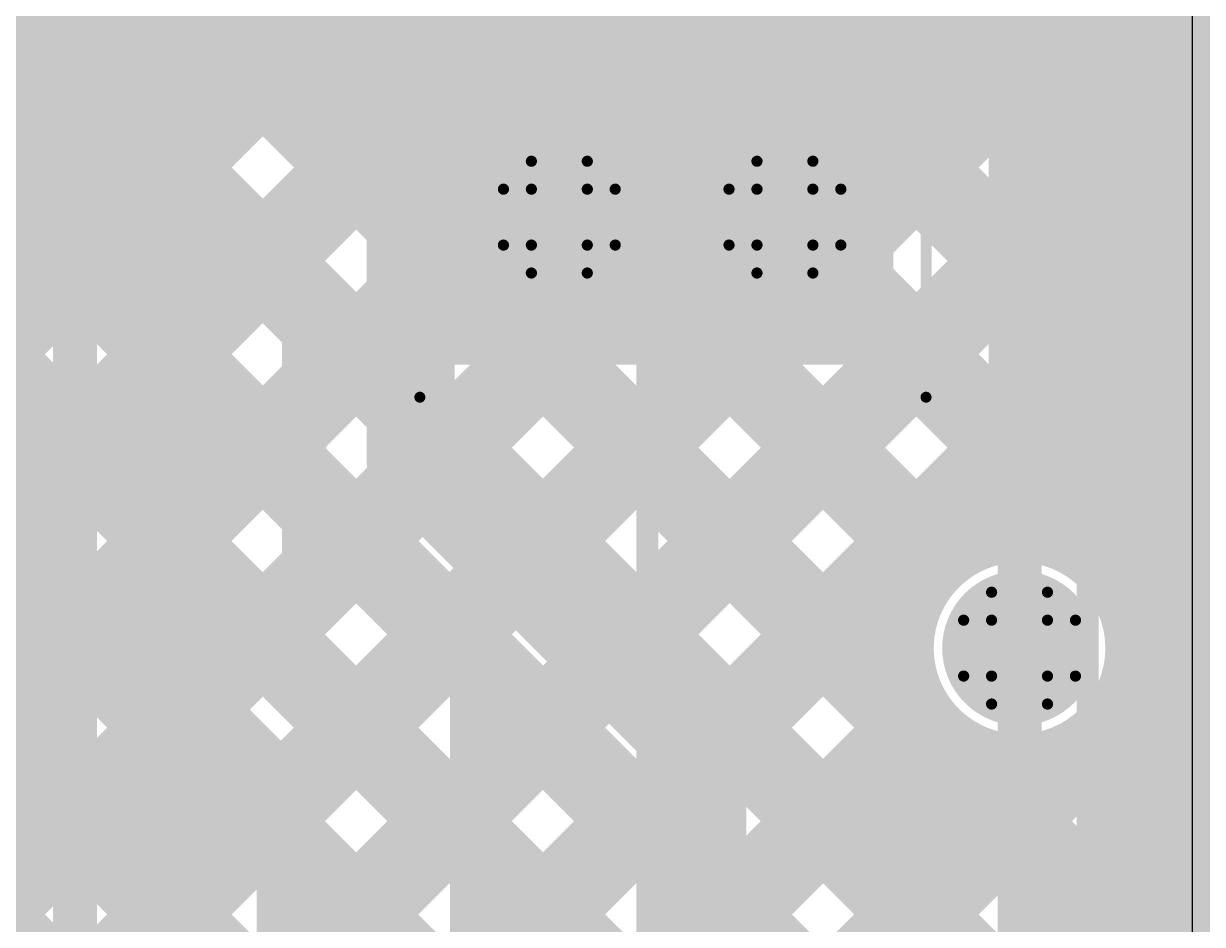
# Model space of a CAD drawing. Header units: millimetres. Extents: x 13 to 259, y -2 to 326.
# Drawn here: x 141.47 to 146.82, y 111.54 to 115.63 of the extents above; entities that cross this region are included whole.
import ezdxf

# ---------------------------------------------------------------- set-up
doc = ezdxf.new("R2010")
doc.units = ezdxf.units.MM
for name, color, linetype in [('BottomLayer', 5, 'Continuous'), ('BottomSolder', 6, 'Continuous'), ('ConnectLayer', 7, 'Continuous'), ('DrillDrawing', 1, 'Continuous'), ('Mechanical14', 56, 'Continuous'), ('Mechanical15', 56, 'Continuous'), ('Mechanical34', 56, 'Continuous'), ('Mechanical9', 56, 'Continuous'), ('MidLayer1', 16, 'Continuous'), ('MidLayer2', 76, 'Continuous'), ('MidLayer3', 90, 'Continuous'), ('MidLayer4', 156, 'Continuous'), ('MidLayer5', 130, 'Continuous'), ('MidLayer6', 216, 'Continuous'), ('MultiLayer', 9, 'Continuous'), ('TopLayer', 1, 'Continuous'), ('TopOverlay', 2, 'Continuous'), ('TopPaste', 8, 'Continuous'), ('TopSolder', 216, 'Continuous')]:
    doc.layers.add(name, color=color, linetype=linetype)

# ---------------------------------------------------------------- blocks, each defined once
blk = doc.blocks.new('CAPC3216X180N_114')
at = {"layer": 'Mechanical14', "const_width": 0.1}
for points in [[(-1.6, 0.8), (1.6, 0.8)], [(-1.6, 0.8), (-1.6, -0.8)], [(1.6, 0.8), (1.6, -0.8)], [(-1.6, -0.8), (1.6, -0.8)]]:
    blk.add_lwpolyline(points, dxfattribs=at)
at = {"layer": 'Mechanical14', "const_width": 0.05}
for points in [[(-1.625, 0.8, 1), (-1.575, 0.8, 1)], [(-1.625, 0.8, 1), (-1.575, 0.8, 1)], [(1.575, 0.8, 1), (1.625, 0.8, 1)], [(1.575, 0.8, 1), (1.625, 0.8, 1)], [(-1.625, -0.8, 1), (-1.575, -0.8, 1)], [(-1.625, -0.8, 1), (-1.575, -0.8, 1)], [(1.575, -0.8, 1), (1.625, -0.8, 1)], [(1.575, -0.8, 1), (1.625, -0.8, 1)]]:
    blk.add_lwpolyline(points, format="xyb", close=True, dxfattribs=at)
at = {"layer": 'Mechanical15', "const_width": 0.05}
for points in [[(-2.325, 1.15), (2.325, 1.15)], [(-2.325, 1.15), (-2.325, -1.15)], [(2.325, 1.15), (2.325, -1.15)], [(0, 0.5), (0, -0.5)], [(-0.5, 0), (0.5, 0)], [(-2.325, -1.15), (2.325, -1.15)]]:
    blk.add_lwpolyline(points, dxfattribs=at)
at = {"layer": 'Mechanical15'}
for points, const_width in [([(-2.3375, 1.15, 1), (-2.3125, 1.15, 1)], 0.025), ([(-2.3375, 1.15, 1), (-2.3125, 1.15, 1)], 0.025), ([(2.3125, 1.15, 1), (2.3375, 1.15, 1)], 0.025), ([(2.3125, 1.15, 1), (2.3375, 1.15, 1)], 0.025), ([(-0.0125, 0.5, 1), (0.0125, 0.5, 1)], 0.025), ([(0.35, 0, 1), (-0.35, 0, 1)], 0.05), ([(-0.5125, 0, 1), (-0.4875, 0, 1)], 0.025), ([(-0.3625, 0, 1), (-0.3375, 0, 1)], 0.025), ([(0.3375, 0, 1), (0.3625, 0, 1)], 0.025), ([(0.4875, 0, 1), (0.5125, 0, 1)], 0.025), ([(-0.0125, -0.5, 1), (0.0125, -0.5, 1)], 0.025), ([(-2.3375, -1.15, 1), (-2.3125, -1.15, 1)], 0.025), ([(-2.3375, -1.15, 1), (-2.3125, -1.15, 1)], 0.025), ([(2.3125, -1.15, 1), (2.3375, -1.15, 1)], 0.025), ([(2.3125, -1.15, 1), (2.3375, -1.15, 1)], 0.025)]:
    blk.add_lwpolyline(points, format="xyb", close=True, dxfattribs=dict(at, const_width=const_width))
at = {"layer": 'TopLayer'}
for points in [[(-0.925, -0.9), (-0.925, 0.9), (-2.075, -0.9), (-2.075, 0.9)], [(2.075, -0.9), (2.075, 0.9), (0.925, -0.9), (0.925, 0.9)]]:
    blk.add_solid(points, dxfattribs=at)
at = {"layer": 'TopOverlay', "const_width": 0.2}
for points in [[(-0.55, 0.8), (0.55, 0.8)], [(-0.55, -0.8), (0.55, -0.8)]]:
    blk.add_lwpolyline(points, dxfattribs=at)
at = {"layer": 'TopOverlay', "const_width": 0.1}
for points in [[(-0.6, 0.8, 1), (-0.5, 0.8, 1)], [(0.5, 0.8, 1), (0.6, 0.8, 1)], [(-0.6, -0.8, 1), (-0.5, -0.8, 1)], [(0.5, -0.8, 1), (0.6, -0.8, 1)]]:
    blk.add_lwpolyline(points, format="xyb", close=True, dxfattribs=at)
at = {"layer": 'TopPaste'}
for points in [[(-0.925, -0.9), (-0.925, 0.9), (-2.075, -0.9), (-2.075, 0.9)], [(2.075, -0.9), (2.075, 0.9), (0.925, -0.9), (0.925, 0.9)]]:
    blk.add_solid(points, dxfattribs=at)
at = {"layer": 'TopSolder'}
for points in [[(-0.8234, -1.0016), (-0.8234, 1.0016), (-2.1766, -1.0016), (-2.1766, 1.0016)], [(2.1766, -1.0016), (2.1766, 1.0016), (0.8234, -1.0016), (0.8234, 1.0016)]]:
    blk.add_solid(points, dxfattribs=at)
blk = doc.blocks.new('SAMTEC_ASP_127797_01_185')
at = {"layer": 'Mechanical14', "const_width": 0.1}
for points in [[(-13.4874, 7.3406, -0.414214), (-13.2334, 7.0866)], [(-12.1666, 7.0866, -0.414214), (-11.9126, 7.3406)], [(-10.9474, 7.3406, -0.414214), (-10.6934, 7.0866)], [(-9.6266, 7.0866, -0.414214), (-9.3726, 7.3406)], [(-12.9794, 6.1722, -0.414214), (-13.2334, 6.4262)], [(-12.9794, 6.1722, -0.414214), (-13.2334, 6.4262)], [(-12.1666, 6.4262, -0.414214), (-12.4206, 6.1722)], [(-12.1666, 6.4262, -0.414214), (-12.4206, 6.1722)], [(-10.4394, 6.1722, -0.414214), (-10.6934, 6.4262)], [(-10.4394, 6.1722, -0.414214), (-10.6934, 6.4262)], [(-9.6266, 6.4262, -0.414214), (-9.8806, 6.1722)], [(-9.6266, 6.4262, -0.414214), (-9.8806, 6.1722)]]:
    blk.add_lwpolyline(points, format="xyb", dxfattribs=at)
for points in [[(-10.9474, 7.3406), (-11.9126, 7.3406)], [(-10.9474, 7.3406), (-11.9126, 7.3406)], [(-8.4074, 7.3406), (-9.3726, 7.3406)], [(-8.4074, 7.3406), (-9.3726, 7.3406)], [(-13.2334, 6.4262), (-13.2334, 7.0866)], [(-13.2334, 6.4262), (-13.2334, 7.0866)], [(-12.1666, 6.4262), (-12.1666, 7.0866)], [(-12.1666, 6.4262), (-12.1666, 7.0866)], [(-10.6934, 6.4262), (-10.6934, 7.0866)], [(-10.6934, 6.4262), (-10.6934, 7.0866)], [(-9.6266, 6.4262), (-9.6266, 7.0866)], [(-9.6266, 6.4262), (-9.6266, 7.0866)], [(-12.4206, 6.1722), (-12.9794, 6.1722)], [(-12.4206, 6.1722), (-12.9794, 6.1722)], [(-9.8806, 6.1722), (-10.4394, 6.1722)], [(-9.8806, 6.1722), (-10.4394, 6.1722)]]:
    blk.add_lwpolyline(points, dxfattribs=at)
at = {"layer": 'Mechanical14', "const_width": 0.05}
for points in [[(-11.9376, 7.3406, 1), (-11.8876, 7.3406, 1)], [(-11.9376, 7.3406, 1), (-11.8876, 7.3406, 1)], [(-11.9376, 7.3406, 1), (-11.8876, 7.3406, 1)], [(-10.9724, 7.3406, 1), (-10.9224, 7.3406, 1)], [(-10.9724, 7.3406, 1), (-10.9224, 7.3406, 1)], [(-10.9724, 7.3406, 1), (-10.9224, 7.3406, 1)], [(-9.3976, 7.3406, 1), (-9.3476, 7.3406, 1)], [(-9.3976, 7.3406, 1), (-9.3476, 7.3406, 1)], [(-9.3976, 7.3406, 1), (-9.3476, 7.3406, 1)], [(-13.2584, 7.0866, 1), (-13.2084, 7.0866, 1)], [(-13.2584, 7.0866, 1), (-13.2084, 7.0866, 1)], [(-13.2584, 7.0866, 1), (-13.2084, 7.0866, 1)], [(-12.1916, 7.0866, 1), (-12.1416, 7.0866, 1)], [(-12.1916, 7.0866, 1), (-12.1416, 7.0866, 1)], [(-12.1916, 7.0866, 1), (-12.1416, 7.0866, 1)], [(-10.7184, 7.0866, 1), (-10.6684, 7.0866, 1)], [(-10.7184, 7.0866, 1), (-10.6684, 7.0866, 1)], [(-10.7184, 7.0866, 1), (-10.6684, 7.0866, 1)], [(-9.6516, 7.0866, 1), (-9.6016, 7.0866, 1)], [(-9.6516, 7.0866, 1), (-9.6016, 7.0866, 1)], [(-9.6516, 7.0866, 1), (-9.6016, 7.0866, 1)], [(-13.2584, 6.4262, 1), (-13.2084, 6.4262, 1)], [(-13.2584, 6.4262, 1), (-13.2084, 6.4262, 1)], [(-13.2584, 6.4262, 1), (-13.2084, 6.4262, 1)], [(-13.2584, 6.4262, 1), (-13.2084, 6.4262, 1)], [(-12.1916, 6.4262, 1), (-12.1416, 6.4262, 1)], [(-12.1916, 6.4262, 1), (-12.1416, 6.4262, 1)], [(-12.1916, 6.4262, 1), (-12.1416, 6.4262, 1)], [(-12.1916, 6.4262, 1), (-12.1416, 6.4262, 1)], [(-10.7184, 6.4262, 1), (-10.6684, 6.4262, 1)], [(-10.7184, 6.4262, 1), (-10.6684, 6.4262, 1)], [(-10.7184, 6.4262, 1), (-10.6684, 6.4262, 1)], [(-10.7184, 6.4262, 1), (-10.6684, 6.4262, 1)], [(-9.6516, 6.4262, 1), (-9.6016, 6.4262, 1)], [(-9.6516, 6.4262, 1), (-9.6016, 6.4262, 1)], [(-9.6516, 6.4262, 1), (-9.6016, 6.4262, 1)], [(-9.6516, 6.4262, 1), (-9.6016, 6.4262, 1)], [(-13.0044, 6.1722, 1), (-12.9544, 6.1722, 1)], [(-13.0044, 6.1722, 1), (-12.9544, 6.1722, 1)], [(-13.0044, 6.1722, 1), (-12.9544, 6.1722, 1)], [(-13.0044, 6.1722, 1), (-12.9544, 6.1722, 1)], [(-12.4456, 6.1722, 1), (-12.3956, 6.1722, 1)], [(-12.4456, 6.1722, 1), (-12.3956, 6.1722, 1)], [(-12.4456, 6.1722, 1), (-12.3956, 6.1722, 1)], [(-12.4456, 6.1722, 1), (-12.3956, 6.1722, 1)], [(-10.4644, 6.1722, 1), (-10.4144, 6.1722, 1)], [(-10.4644, 6.1722, 1), (-10.4144, 6.1722, 1)], [(-10.4644, 6.1722, 1), (-10.4144, 6.1722, 1)], [(-10.4644, 6.1722, 1), (-10.4144, 6.1722, 1)], [(-9.9056, 6.1722, 1), (-9.8556, 6.1722, 1)], [(-9.9056, 6.1722, 1), (-9.8556, 6.1722, 1)], [(-9.9056, 6.1722, 1), (-9.8556, 6.1722, 1)], [(-9.9056, 6.1722, 1), (-9.8556, 6.1722, 1)]]:
    blk.add_lwpolyline(points, format="xyb", close=True, dxfattribs=at)
at = {"layer": 'TopOverlay', "const_width": 0.2}
for points in [[(-13.4874, 7.3406, -0.414214), (-13.2334, 7.0866)], [(-12.1666, 7.0866, -0.414214), (-11.9126, 7.3406)], [(-10.9474, 7.3406, -0.414214), (-10.6934, 7.0866)], [(-9.6266, 7.0866, -0.414214), (-9.3726, 7.3406)], [(-12.9794, 6.1722, -0.414214), (-13.2334, 6.4262)], [(-12.9794, 6.1722, -0.414214), (-13.2334, 6.4262)], [(-12.1666, 6.4262, -0.414214), (-12.4206, 6.1722)], [(-12.1666, 6.4262, -0.414214), (-12.4206, 6.1722)], [(-10.4394, 6.1722, -0.414214), (-10.6934, 6.4262)], [(-10.4394, 6.1722, -0.414214), (-10.6934, 6.4262)], [(-9.6266, 6.4262, -0.414214), (-9.8806, 6.1722)], [(-9.6266, 6.4262, -0.414214), (-9.8806, 6.1722)]]:
    blk.add_lwpolyline(points, format="xyb", dxfattribs=at)
for points in [[(-10.9474, 7.3406), (-11.9126, 7.3406)], [(-10.9474, 7.3406), (-11.9126, 7.3406)], [(-8.4074, 7.3406), (-9.3726, 7.3406)], [(-8.4074, 7.3406), (-9.3726, 7.3406)], [(-13.2334, 6.4262), (-13.2334, 7.0866)], [(-13.2334, 6.4262), (-13.2334, 7.0866)], [(-12.1666, 6.4262), (-12.1666, 7.0866)], [(-12.1666, 6.4262), (-12.1666, 7.0866)], [(-10.6934, 6.4262), (-10.6934, 7.0866)], [(-10.6934, 6.4262), (-10.6934, 7.0866)], [(-9.6266, 6.4262), (-9.6266, 7.0866)], [(-9.6266, 6.4262), (-9.6266, 7.0866)], [(-12.4206, 6.1722), (-12.9794, 6.1722)], [(-12.4206, 6.1722), (-12.9794, 6.1722)], [(-9.8806, 6.1722), (-10.4394, 6.1722)], [(-9.8806, 6.1722), (-10.4394, 6.1722)]]:
    blk.add_lwpolyline(points, dxfattribs=at)
at = {"layer": 'TopOverlay', "const_width": 0.1}
for points in [[(-11.9626, 7.3406, 1), (-11.8626, 7.3406, 1)], [(-11.9626, 7.3406, 1), (-11.8626, 7.3406, 1)], [(-11.9626, 7.3406, 1), (-11.8626, 7.3406, 1)], [(-10.9974, 7.3406, 1), (-10.8974, 7.3406, 1)], [(-10.9974, 7.3406, 1), (-10.8974, 7.3406, 1)], [(-10.9974, 7.3406, 1), (-10.8974, 7.3406, 1)], [(-9.4226, 7.3406, 1), (-9.3226, 7.3406, 1)], [(-9.4226, 7.3406, 1), (-9.3226, 7.3406, 1)], [(-9.4226, 7.3406, 1), (-9.3226, 7.3406, 1)], [(-13.2834, 7.0866, 1), (-13.1834, 7.0866, 1)], [(-13.2834, 7.0866, 1), (-13.1834, 7.0866, 1)], [(-13.2834, 7.0866, 1), (-13.1834, 7.0866, 1)], [(-12.2166, 7.0866, 1), (-12.1166, 7.0866, 1)], [(-12.2166, 7.0866, 1), (-12.1166, 7.0866, 1)], [(-12.2166, 7.0866, 1), (-12.1166, 7.0866, 1)], [(-10.7434, 7.0866, 1), (-10.6434, 7.0866, 1)], [(-10.7434, 7.0866, 1), (-10.6434, 7.0866, 1)], [(-10.7434, 7.0866, 1), (-10.6434, 7.0866, 1)], [(-9.6766, 7.0866, 1), (-9.5766, 7.0866, 1)], [(-9.6766, 7.0866, 1), (-9.5766, 7.0866, 1)], [(-9.6766, 7.0866, 1), (-9.5766, 7.0866, 1)], [(-13.2834, 6.4262, 1), (-13.1834, 6.4262, 1)], [(-13.2834, 6.4262, 1), (-13.1834, 6.4262, 1)], [(-13.2834, 6.4262, 1), (-13.1834, 6.4262, 1)], [(-13.2834, 6.4262, 1), (-13.1834, 6.4262, 1)], [(-12.2166, 6.4262, 1), (-12.1166, 6.4262, 1)], [(-12.2166, 6.4262, 1), (-12.1166, 6.4262, 1)], [(-12.2166, 6.4262, 1), (-12.1166, 6.4262, 1)], [(-12.2166, 6.4262, 1), (-12.1166, 6.4262, 1)], [(-10.7434, 6.4262, 1), (-10.6434, 6.4262, 1)], [(-10.7434, 6.4262, 1), (-10.6434, 6.4262, 1)], [(-10.7434, 6.4262, 1), (-10.6434, 6.4262, 1)], [(-10.7434, 6.4262, 1), (-10.6434, 6.4262, 1)], [(-9.6766, 6.4262, 1), (-9.5766, 6.4262, 1)], [(-9.6766, 6.4262, 1), (-9.5766, 6.4262, 1)], [(-9.6766, 6.4262, 1), (-9.5766, 6.4262, 1)], [(-9.6766, 6.4262, 1), (-9.5766, 6.4262, 1)], [(-13.0294, 6.1722, 1), (-12.9294, 6.1722, 1)], [(-13.0294, 6.1722, 1), (-12.9294, 6.1722, 1)], [(-13.0294, 6.1722, 1), (-12.9294, 6.1722, 1)], [(-13.0294, 6.1722, 1), (-12.9294, 6.1722, 1)], [(-12.4706, 6.1722, 1), (-12.3706, 6.1722, 1)], [(-12.4706, 6.1722, 1), (-12.3706, 6.1722, 1)], [(-12.4706, 6.1722, 1), (-12.3706, 6.1722, 1)], [(-12.4706, 6.1722, 1), (-12.3706, 6.1722, 1)], [(-10.4894, 6.1722, 1), (-10.3894, 6.1722, 1)], [(-10.4894, 6.1722, 1), (-10.3894, 6.1722, 1)], [(-10.4894, 6.1722, 1), (-10.3894, 6.1722, 1)], [(-10.4894, 6.1722, 1), (-10.3894, 6.1722, 1)], [(-9.9306, 6.1722, 1), (-9.8306, 6.1722, 1)], [(-9.9306, 6.1722, 1), (-9.8306, 6.1722, 1)], [(-9.9306, 6.1722, 1), (-9.8306, 6.1722, 1)], [(-9.9306, 6.1722, 1), (-9.8306, 6.1722, 1)]]:
    blk.add_lwpolyline(points, format="xyb", close=True, dxfattribs=at)

msp = doc.modelspace()

# ---------------------------------------------------------------- linework, layer by layer
at = {"layer": 'BottomLayer', "const_width": 0.25}
for points in [[(143.775, 114.75, 1), (144.025, 114.75, 1)], [(144.8, 114.75, 1), (145.05, 114.75, 1)], [(145.866, 112.7914, 1), (146.116, 112.7914, 1)]]:
    msp.add_lwpolyline(points, format="xyb", close=True, dxfattribs=at)
at = {"layer": 'BottomSolder', "const_width": 0.3516}
msp.add_lwpolyline([(145.8152, 112.7914, 1), (146.1668, 112.7914, 1)], format="xyb", close=True, dxfattribs=at)
at = {"layer": 'ConnectLayer', "const_width": 0.4}
for points in [[(146.9997, 90.0254), (146.9997, 136.36)], [(132.0132, 128.4844), (147.5967, 112.901)], [(132.7821, 124.3214), (147.8674, 109.2362)], [(132.7596, 123.4955), (147.5365, 108.7185)], [(132.6089, 122.7976), (148.3728, 107.0337)], [(139.1336, 120.5156), (148.0899, 111.5593)], [(140.2003, 120.2973), (147.5967, 112.901)], [(139.7761, 119.8731), (148.0899, 111.5593)], [(139.1044, 119.6962), (145.5831, 113.2176)], [(142.14, 108.5907), (142.14, 119.5437)], [(139.3512, 119.4495), (145.5831, 113.2176)], [(138.9619, 118.9902), (145.5348, 112.4173)], [(138.9619, 118.9902), (145.5348, 112.4173)], [(138.1738, 118.9298), (147.8674, 109.2362)], [(136.5108, 118.8957), (148.3728, 107.0337)], [(137.3593, 118.8957), (147.5365, 108.7185)], [(142.14, 118.3576), (146.05, 114.4476)], [(139.0609, 110.2109), (147.0875, 118.2375)], [(139.0609, 110.2109), (147.0875, 118.2375)], [(133.8952, 108.4393), (143.3215, 117.8657)], [(133.8952, 108.4393), (143.3215, 117.8657)], [(142.14, 117.5091), (146.05, 113.5991)], [(137.8697, 110.7168), (144.4969, 117.344)], [(137.8697, 110.7168), (144.4969, 117.344)], [(142.14, 114.9872), (144.4969, 117.344)], [(138.978, 110.9766), (145.2806, 117.2792)], [(138.978, 110.9766), (145.2806, 117.2792)], [(142.14, 114.1386), (145.2806, 117.2792)], [(137.4273, 111.1229), (143.5672, 117.2629)], [(137.4273, 111.1229), (143.5672, 117.2629)], [(139.141, 109.4425), (146.8991, 117.2006)], [(139.141, 109.4425), (146.8991, 117.2006)], [(142.14, 113.2901), (146.0605, 117.2106)], [(144.1367, 117.2095), (147.7206, 113.6256)], [(144.1367, 117.2095), (147.7206, 113.6256)], [(144.1367, 117.2095), (146.05, 115.2962)], [(145.026, 117.1687), (148.4348, 113.7599)], [(145.026, 117.1687), (148.4348, 113.7599)], [(146.05, 113.3784), (146.05, 117.0401)], [(146.59, 90.2614), (146.59, 117.0401)], [(142.14, 116.6606), (145.5831, 113.2176)], [(139.9117, 109.3647), (147.0375, 116.4905)], [(139.9117, 109.3647), (147.0375, 116.4905)], [(142.14, 112.4416), (146.05, 116.3516)], [(146.0573, 115.526), (146.51, 115.9788)], [(146.51, 113.072), (146.51, 115.9788)], [(139.9117, 109.3647), (146.51, 115.9631)], [(140.601, 109.2055), (147.3257, 115.9302)], [(140.601, 109.2055), (147.3257, 115.9302)], [(146.363, 115.8317), (146.51, 115.6847)], [(142.14, 115.812), (145.5348, 112.4173)], [(146.59, 115.7998), (151.36, 115.7998)], [(142.14, 111.5931), (146.05, 115.5031)], [(137.8722, 105.6282), (147.7273, 115.4832)], [(137.8722, 105.6282), (147.7273, 115.4832)], [(139.1307, 115.4273), (147.702, 106.856)], [(139.1307, 115.4273), (147.702, 106.856)], [(145.9202, 115.426), (146.51, 114.8362)], [(137.4273, 111.1229), (141.6712, 115.3669)], [(137.8697, 110.7168), (142.5198, 115.3669)], [(138.978, 110.9766), (143.3683, 115.3669)], [(139.0609, 110.2109), (144.2168, 115.3669)], [(139.1052, 115.3669), (145.6745, 115.3669)], [(139.141, 109.4425), (145.0654, 115.3669)], [(139.1911, 115.3669), (146.51, 108.0479)], [(140.0396, 115.3669), (146.51, 108.8965)], [(140.8882, 115.3669), (146.51, 109.745)], [(141.7367, 115.3669), (146.51, 110.5935)], [(142.5852, 115.3669), (145.5348, 112.4173)], [(143.4337, 115.3669), (145.5831, 113.2176)], [(144.2823, 115.3669), (146.51, 113.1391)], [(145.1308, 115.3669), (146.51, 113.9876)], [(146.59, 115.1998), (151.36, 115.1998)], [(146.3512, 113.2587), (148.2373, 115.1448)], [(146.3512, 113.2587), (148.2373, 115.1448)], [(140.601, 109.2055), (146.51, 115.1145)], [(142.14, 114.9635), (145.551, 111.5525)], [(146.5531, 112.612), (148.8759, 114.9347)], [(146.5531, 112.612), (148.8759, 114.9347)], [(142.14, 110.7445), (146.05, 114.6545)], [(139.1143, 114.5952), (147.6491, 106.0604)], [(139.1143, 114.5952), (147.6491, 106.0604)], [(139.1143, 114.5952), (146.51, 107.1994)], [(146.59, 114.5998), (151.36, 114.5998)], [(137.8722, 105.6282), (146.51, 114.266)], [(142.14, 114.115), (145.551, 110.704)], [(146.59, 113.9998), (151.36, 113.9998)], [(138.9559, 113.9051), (148.3526, 104.5083)], [(138.9559, 113.9051), (148.3526, 104.5083)], [(138.9559, 113.9051), (146.51, 106.3509)], [(142.14, 109.896), (146.05, 113.806)], [(146.3512, 113.2587), (146.51, 113.4175)], [(146.59, 113.3998), (151.36, 113.3998)], [(142.14, 113.2665), (145.551, 109.8555)], [(139.1435, 104.3538), (147.6297, 112.8401)], [(139.1435, 104.3538), (147.6297, 112.8401)], [(146.59, 112.7998), (151.36, 112.7998)], [(137.7166, 102.0785), (148.1732, 112.535)], [(137.7166, 102.0785), (148.1732, 112.535)], [(146.51, 90.865), (146.51, 112.5108)], [(138.9838, 105.8912), (145.5238, 112.4312)], [(138.9838, 105.8912), (145.5238, 112.4312)], [(138.9838, 105.8912), (145.5238, 112.4312)], [(142.14, 109.0475), (145.5238, 112.4312)], [(142.14, 112.4179), (145.551, 109.0069)], [(145.551, 107.9896), (145.551, 112.3983)], [(146.4172, 112.3834), (147.5983, 111.2024)], [(146.4172, 112.3834), (147.5983, 111.2024)], [(146.4172, 112.3834), (146.51, 112.2906)], [(145.617, 112.3351), (149.9612, 107.9909)], [(145.617, 112.3351), (149.9612, 107.9909)], [(145.617, 112.3351), (146.51, 111.442)], [(139.0239, 105.0828), (146.1704, 112.2293)], [(139.0239, 105.0828), (146.1704, 112.2293)], [(139.0239, 105.0828), (146.1704, 112.2293)], [(146.59, 112.1998), (151.36, 112.1998)], [(139.1435, 104.3538), (146.51, 111.7204)], [(139.0239, 105.0828), (145.551, 111.6099)], [(146.59, 111.5998), (151.36, 111.5998)], [(142.14, 111.5694), (145.551, 108.1584)]]:
    msp.add_lwpolyline(points, dxfattribs=at)
for points in [[(151.36, 116.0628, -3.607188), (151.36, 118.5373)], [(151.36, 116.0628, -3.607188), (151.36, 118.5373)], [(146.0573, 115.526, -0.199574), (145.6745, 115.3669)], [(146.0563, 115.5251, -0.198912), (145.6745, 115.3669)], [(146.51, 112.5108, -3.952307), (146.51, 113.072)], [(145.551, 112.3983, -0.684168), (146.05, 113.3784)]]:
    msp.add_lwpolyline(points, format="xyb", dxfattribs=at)
at = {"layer": 'ConnectLayer'}
for points, const_width in [([(142.04, 115.812, 1), (142.24, 115.812, 1)], 0.2), ([(146.49, 115.7998, 1), (146.69, 115.7998, 1)], 0.2), ([(146.41, 115.6847, 1), (146.61, 115.6847, 1)], 0.2), ([(145.95, 115.5031, 1), (146.15, 115.5031, 1)], 0.2), ([(145.9563, 115.5251, 1), (146.1563, 115.5251, 1)], 0.2), ([(145.9573, 115.526, 1), (146.1573, 115.526, 1)], 0.2), ([(145.9573, 115.526, 1), (146.1573, 115.526, 1)], 0.2), ([(145.8202, 115.426, 1), (146.0202, 115.426, 1)], 0.2), ([(141.5712, 115.3669, 1), (141.7712, 115.3669, 1)], 0.2), ([(141.6367, 115.3669, 1), (141.8367, 115.3669, 1)], 0.2), ([(142.4198, 115.3669, 1), (142.6198, 115.3669, 1)], 0.2), ([(142.4852, 115.3669, 1), (142.6852, 115.3669, 1)], 0.2), ([(143.2683, 115.3669, 1), (143.4683, 115.3669, 1)], 0.2), ([(143.3337, 115.3669, 1), (143.5337, 115.3669, 1)], 0.2), ([(144.1168, 115.3669, 1), (144.3168, 115.3669, 1)], 0.2), ([(144.1823, 115.3669, 1), (144.3823, 115.3669, 1)], 0.2), ([(144.9654, 115.3669, 1), (145.1654, 115.3669, 1)], 0.2), ([(145.0308, 115.3669, 1), (145.2308, 115.3669, 1)], 0.2), ([(145.5745, 115.3669, 1), (145.7745, 115.3669, 1)], 0.2), ([(145.5745, 115.3669, 1), (145.7745, 115.3669, 1)], 0.2), ([(145.5745, 115.3669, 1), (145.7745, 115.3669, 1)], 0.2), ([(145.95, 115.2962, 1), (146.15, 115.2962, 1)], 0.2), ([(146.49, 115.1998, 1), (146.69, 115.1998, 1)], 0.2), ([(146.41, 115.1145, 1), (146.61, 115.1145, 1)], 0.2), ([(142.04, 114.9872, 1), (142.24, 114.9872, 1)], 0.2), ([(142.04, 114.9635, 1), (142.24, 114.9635, 1)], 0.2), ([(146.41, 114.8362, 1), (146.61, 114.8362, 1)], 0.2), ([(145.95, 114.6545, 1), (146.15, 114.6545, 1)], 0.2), ([(146.49, 114.5998, 1), (146.69, 114.5998, 1)], 0.2), ([(145.95, 114.4476, 1), (146.15, 114.4476, 1)], 0.2), ([(146.41, 114.266, 1), (146.61, 114.266, 1)], 0.2), ([(142.04, 114.1386, 1), (142.24, 114.1386, 1)], 0.2), ([(142.04, 114.115, 1), (142.24, 114.115, 1)], 0.2), ([(146.49, 113.9998, 1), (146.69, 113.9998, 1)], 0.2), ([(146.41, 113.9876, 1), (146.61, 113.9876, 1)], 0.2), ([(145.95, 113.806, 1), (146.15, 113.806, 1)], 0.2), ([(145.95, 113.5991, 1), (146.15, 113.5991, 1)], 0.2), ([(146.41, 113.4175, 1), (146.61, 113.4175, 1)], 0.2), ([(146.581, 112.7914, 1), (145.401, 112.7914, 1)], 0.4), ([(146.581, 112.7914, 1), (145.401, 112.7914, 1)], 0.4), ([(145.95, 113.3784, 1), (146.15, 113.3784, 1)], 0.2), ([(145.95, 113.3784, 1), (146.15, 113.3784, 1)], 0.2), ([(146.49, 113.3998, 1), (146.69, 113.3998, 1)], 0.2), ([(142.04, 113.2901, 1), (142.24, 113.2901, 1)], 0.2), ([(142.04, 113.2665, 1), (142.24, 113.2665, 1)], 0.2), ([(146.2512, 113.2587, 1), (146.4512, 113.2587, 1)], 0.2), ([(146.2512, 113.2587, 1), (146.4512, 113.2587, 1)], 0.2), ([(146.2512, 113.2587, 1), (146.4512, 113.2587, 1)], 0.2), ([(145.4831, 113.2176, 1), (145.6831, 113.2176, 1)], 0.2), ([(145.4831, 113.2176, 1), (145.6831, 113.2176, 1)], 0.2), ([(145.4831, 113.2176, 1), (145.6831, 113.2176, 1)], 0.2), ([(145.4831, 113.2176, 1), (145.6831, 113.2176, 1)], 0.2), ([(146.41, 113.1391, 1), (146.61, 113.1391, 1)], 0.2), ([(146.41, 113.072, 1), (146.61, 113.072, 1)], 0.2), ([(146.41, 113.072, 1), (146.61, 113.072, 1)], 0.2), ([(145.301, 112.7914, 1), (145.501, 112.7914, 1)], 0.2), ([(145.301, 112.7914, 1), (145.501, 112.7914, 1)], 0.2), ([(146.481, 112.7914, 1), (146.681, 112.7914, 1)], 0.2), ([(146.481, 112.7914, 1), (146.681, 112.7914, 1)], 0.2), ([(146.49, 112.7998, 1), (146.69, 112.7998, 1)], 0.2), ([(146.4531, 112.612, 1), (146.6531, 112.612, 1)], 0.2), ([(146.4531, 112.612, 1), (146.6531, 112.612, 1)], 0.2), ([(146.41, 112.5108, 1), (146.61, 112.5108, 1)], 0.2), ([(146.41, 112.5108, 1), (146.61, 112.5108, 1)], 0.2), ([(142.04, 112.4416, 1), (142.24, 112.4416, 1)], 0.2), ([(142.04, 112.4179, 1), (142.24, 112.4179, 1)], 0.2), ([(145.4238, 112.4312, 1), (145.6238, 112.4312, 1)], 0.2), ([(145.4238, 112.4312, 1), (145.6238, 112.4312, 1)], 0.2), ([(145.4238, 112.4312, 1), (145.6238, 112.4312, 1)], 0.2), ([(145.4238, 112.4312, 1), (145.6238, 112.4312, 1)], 0.2), ([(145.4348, 112.4173, 1), (145.6348, 112.4173, 1)], 0.2), ([(145.4348, 112.4173, 1), (145.6348, 112.4173, 1)], 0.2), ([(145.4348, 112.4173, 1), (145.6348, 112.4173, 1)], 0.2), ([(145.4348, 112.4173, 1), (145.6348, 112.4173, 1)], 0.2), ([(145.451, 112.3983, 1), (145.651, 112.3983, 1)], 0.2), ([(145.451, 112.3983, 1), (145.651, 112.3983, 1)], 0.2), ([(146.3172, 112.3834, 1), (146.5172, 112.3834, 1)], 0.2), ([(146.3172, 112.3834, 1), (146.5172, 112.3834, 1)], 0.2), ([(146.3172, 112.3834, 1), (146.5172, 112.3834, 1)], 0.2), ([(145.517, 112.3351, 1), (145.717, 112.3351, 1)], 0.2), ([(145.517, 112.3351, 1), (145.717, 112.3351, 1)], 0.2), ([(145.517, 112.3351, 1), (145.717, 112.3351, 1)], 0.2), ([(146.41, 112.2906, 1), (146.61, 112.2906, 1)], 0.2), ([(146.0704, 112.2293, 1), (146.2704, 112.2293, 1)], 0.2), ([(146.0704, 112.2293, 1), (146.2704, 112.2293, 1)], 0.2), ([(146.0704, 112.2293, 1), (146.2704, 112.2293, 1)], 0.2), ([(146.49, 112.1998, 1), (146.69, 112.1998, 1)], 0.2), ([(146.41, 111.7204, 1), (146.61, 111.7204, 1)], 0.2), ([(142.04, 111.5931, 1), (142.24, 111.5931, 1)], 0.2), ([(145.451, 111.6099, 1), (145.651, 111.6099, 1)], 0.2), ([(146.49, 111.5998, 1), (146.69, 111.5998, 1)], 0.2), ([(142.04, 111.5694, 1), (142.24, 111.5694, 1)], 0.2), ([(145.451, 111.5525, 1), (145.651, 111.5525, 1)], 0.2), ([(146.41, 111.442, 1), (146.61, 111.442, 1)], 0.2)]:
    msp.add_lwpolyline(points, format="xyb", close=True, dxfattribs=dict(at, const_width=const_width))
at = {"layer": 'DrillDrawing', "const_width": 0.0508}
for points in [[(143.773, 114.877), (143.773, 115.004)], [(143.773, 115.004), (144.027, 115.004)], [(144.027, 114.877), (144.027, 115.004)], [(144.798, 114.877), (144.798, 115.004)], [(144.798, 115.004), (145.052, 115.004)], [(145.052, 114.877), (145.052, 115.004)], [(143.646, 114.623), (143.646, 114.877)], [(143.646, 114.877), (143.773, 114.877)], [(144.027, 114.877), (144.154, 114.877)], [(144.154, 114.623), (144.154, 114.877)], [(144.671, 114.623), (144.671, 114.877)], [(144.671, 114.877), (144.798, 114.877)], [(145.052, 114.877), (145.179, 114.877)], [(145.179, 114.623), (145.179, 114.877)], [(143.646, 114.623), (143.773, 114.623)], [(143.773, 114.496), (143.773, 114.623)], [(144.027, 114.623), (144.154, 114.623)], [(144.027, 114.496), (144.027, 114.623)], [(144.671, 114.623), (144.798, 114.623)], [(144.798, 114.496), (144.798, 114.623)], [(145.052, 114.623), (145.179, 114.623)], [(145.052, 114.496), (145.052, 114.623)], [(143.773, 114.496), (144.027, 114.496)], [(144.798, 114.496), (145.052, 114.496)], [(145.864, 112.9184), (145.864, 113.0454)], [(145.864, 113.0454), (146.118, 113.0454)], [(146.118, 112.9184), (146.118, 113.0454)], [(145.737, 112.6644), (145.737, 112.9184)], [(145.737, 112.9184), (145.864, 112.9184)], [(146.118, 112.9184), (146.245, 112.9184)], [(146.245, 112.6644), (146.245, 112.9184)], [(145.737, 112.6644), (145.864, 112.6644)], [(145.864, 112.5374), (145.864, 112.6644)], [(146.118, 112.6644), (146.245, 112.6644)], [(146.118, 112.5374), (146.118, 112.6644)], [(145.864, 112.5374), (146.118, 112.5374)]]:
    msp.add_lwpolyline(points, dxfattribs=at)
at = {"layer": 'DrillDrawing', "const_width": 0.0254}
for points in [[(143.7603, 115.004, 1), (143.7857, 115.004, 1)], [(143.7603, 115.004, 1), (143.7857, 115.004, 1)], [(144.0143, 115.004, 1), (144.0397, 115.004, 1)], [(144.0143, 115.004, 1), (144.0397, 115.004, 1)], [(144.7853, 115.004, 1), (144.8107, 115.004, 1)], [(144.7853, 115.004, 1), (144.8107, 115.004, 1)], [(145.0393, 115.004, 1), (145.0647, 115.004, 1)], [(145.0393, 115.004, 1), (145.0647, 115.004, 1)], [(143.6333, 114.877, 1), (143.6587, 114.877, 1)], [(143.6333, 114.877, 1), (143.6587, 114.877, 1)], [(143.7603, 114.877, 1), (143.7857, 114.877, 1)], [(143.7603, 114.877, 1), (143.7857, 114.877, 1)], [(144.0143, 114.877, 1), (144.0397, 114.877, 1)], [(144.0143, 114.877, 1), (144.0397, 114.877, 1)], [(144.1413, 114.877, 1), (144.1667, 114.877, 1)], [(144.1413, 114.877, 1), (144.1667, 114.877, 1)], [(144.6583, 114.877, 1), (144.6837, 114.877, 1)], [(144.6583, 114.877, 1), (144.6837, 114.877, 1)], [(144.7853, 114.877, 1), (144.8107, 114.877, 1)], [(144.7853, 114.877, 1), (144.8107, 114.877, 1)], [(145.0393, 114.877, 1), (145.0647, 114.877, 1)], [(145.0393, 114.877, 1), (145.0647, 114.877, 1)], [(145.1663, 114.877, 1), (145.1917, 114.877, 1)], [(145.1663, 114.877, 1), (145.1917, 114.877, 1)], [(143.6333, 114.623, 1), (143.6587, 114.623, 1)], [(143.6333, 114.623, 1), (143.6587, 114.623, 1)], [(143.7603, 114.623, 1), (143.7857, 114.623, 1)], [(143.7603, 114.623, 1), (143.7857, 114.623, 1)], [(144.0143, 114.623, 1), (144.0397, 114.623, 1)], [(144.0143, 114.623, 1), (144.0397, 114.623, 1)], [(144.1413, 114.623, 1), (144.1667, 114.623, 1)], [(144.1413, 114.623, 1), (144.1667, 114.623, 1)], [(144.6583, 114.623, 1), (144.6837, 114.623, 1)], [(144.6583, 114.623, 1), (144.6837, 114.623, 1)], [(144.7853, 114.623, 1), (144.8107, 114.623, 1)], [(144.7853, 114.623, 1), (144.8107, 114.623, 1)], [(145.0393, 114.623, 1), (145.0647, 114.623, 1)], [(145.0393, 114.623, 1), (145.0647, 114.623, 1)], [(145.1663, 114.623, 1), (145.1917, 114.623, 1)], [(145.1663, 114.623, 1), (145.1917, 114.623, 1)], [(143.7603, 114.496, 1), (143.7857, 114.496, 1)], [(143.7603, 114.496, 1), (143.7857, 114.496, 1)], [(144.0143, 114.496, 1), (144.0397, 114.496, 1)], [(144.0143, 114.496, 1), (144.0397, 114.496, 1)], [(144.7853, 114.496, 1), (144.8107, 114.496, 1)], [(144.7853, 114.496, 1), (144.8107, 114.496, 1)], [(145.0393, 114.496, 1), (145.0647, 114.496, 1)], [(145.0393, 114.496, 1), (145.0647, 114.496, 1)], [(145.8513, 113.0454, 1), (145.8767, 113.0454, 1)], [(145.8513, 113.0454, 1), (145.8767, 113.0454, 1)], [(146.1053, 113.0454, 1), (146.1307, 113.0454, 1)], [(146.1053, 113.0454, 1), (146.1307, 113.0454, 1)], [(145.7243, 112.9184, 1), (145.7497, 112.9184, 1)], [(145.7243, 112.9184, 1), (145.7497, 112.9184, 1)], [(145.8513, 112.9184, 1), (145.8767, 112.9184, 1)], [(145.8513, 112.9184, 1), (145.8767, 112.9184, 1)], [(146.1053, 112.9184, 1), (146.1307, 112.9184, 1)], [(146.1053, 112.9184, 1), (146.1307, 112.9184, 1)], [(146.2323, 112.9184, 1), (146.2577, 112.9184, 1)], [(146.2323, 112.9184, 1), (146.2577, 112.9184, 1)], [(145.7243, 112.6644, 1), (145.7497, 112.6644, 1)], [(145.7243, 112.6644, 1), (145.7497, 112.6644, 1)], [(145.8513, 112.6644, 1), (145.8767, 112.6644, 1)], [(145.8513, 112.6644, 1), (145.8767, 112.6644, 1)], [(146.1053, 112.6644, 1), (146.1307, 112.6644, 1)], [(146.1053, 112.6644, 1), (146.1307, 112.6644, 1)], [(146.2323, 112.6644, 1), (146.2577, 112.6644, 1)], [(146.2323, 112.6644, 1), (146.2577, 112.6644, 1)], [(145.8513, 112.5374, 1), (145.8767, 112.5374, 1)], [(145.8513, 112.5374, 1), (145.8767, 112.5374, 1)], [(146.1053, 112.5374, 1), (146.1307, 112.5374, 1)], [(146.1053, 112.5374, 1), (146.1307, 112.5374, 1)]]:
    msp.add_lwpolyline(points, format="xyb", close=True, dxfattribs=at)
at = {"layer": 'Mechanical34', "const_width": 0.1}
msp.add_lwpolyline([(146.8, 72.8), (146.8, 131.8)], dxfattribs=at)
at = {"layer": 'Mechanical9', "const_width": 0.1}
for points in [[(146.3001, 103.9), (146.3001, 137.8)], [(144.3, 103.9), (144.3, 136.8)]]:
    msp.add_lwpolyline(points, dxfattribs=at)
at = {"layer": 'MidLayer1', "const_width": 0.25}
for points in [[(143.775, 114.75, 1), (144.025, 114.75, 1)], [(144.8, 114.75, 1), (145.05, 114.75, 1)], [(145.866, 112.7914, 1), (146.116, 112.7914, 1)]]:
    msp.add_lwpolyline(points, format="xyb", close=True, dxfattribs=at)
at = {"layer": 'MidLayer2', "const_width": 0.2}
for points in [[(142.2, 115), (142.2, 116.7)], [(145.2625, 116.1375), (145.991, 115.409)], [(145.991, 112.7914), (145.991, 115.409)], [(142.2, 115), (146.525, 110.675)]]:
    msp.add_lwpolyline(points, dxfattribs=at)
at = {"layer": 'MidLayer2'}
for points, const_width in [([(145.941, 115.409, 1), (146.041, 115.409, 1)], 0.1), ([(145.941, 115.409, 1), (146.041, 115.409, 1)], 0.1), ([(142.15, 115, 1), (142.25, 115, 1)], 0.1), ([(142.15, 115, 1), (142.25, 115, 1)], 0.1), ([(143.775, 114.75, 1), (144.025, 114.75, 1)], 0.25), ([(144.8, 114.75, 1), (145.05, 114.75, 1)], 0.25), ([(145.866, 112.7914, 1), (146.116, 112.7914, 1)], 0.25), ([(145.941, 112.7914, 1), (146.041, 112.7914, 1)], 0.1)]:
    msp.add_lwpolyline(points, format="xyb", close=True, dxfattribs=dict(at, const_width=const_width))
at = {"layer": 'MidLayer3', "const_width": 0.2}
for points in [[(141.7, 108.5907), (141.7, 119.5437)], [(145.991, 107.8073), (145.991, 112.7914)]]:
    msp.add_lwpolyline(points, dxfattribs=at)
at = {"layer": 'MidLayer3'}
for points, const_width in [([(143.775, 114.75, 1), (144.025, 114.75, 1)], 0.25), ([(144.8, 114.75, 1), (145.05, 114.75, 1)], 0.25), ([(145.866, 112.7914, 1), (146.116, 112.7914, 1)], 0.25), ([(145.941, 112.7914, 1), (146.041, 112.7914, 1)], 0.1)]:
    msp.add_lwpolyline(points, format="xyb", close=True, dxfattribs=dict(at, const_width=const_width))
at = {"layer": 'MidLayer4'}
for points, const_width in [([(141.8, 114.47), (141.8, 116.925)], 0.15), ([(143.225, 113.6319), (143.225, 116.0869)], 0.4), ([(141.8, 114.47), (143.4787, 112.7914)], 0.15), ([(140.5443, 114.3557), (142.6, 112.3)], 0.15), ([(143.225, 113.6319), (144.55, 112.3069)], 0.4), ([(143.4787, 95.2938), (143.4787, 112.7914)], 0.15), ([(144.55, 102.2), (144.55, 112.3069)], 0.4), ([(142.6, 96.125), (142.6, 112.3)], 0.15)]:
    msp.add_lwpolyline(points, dxfattribs=dict(at, const_width=const_width))
for points, const_width in [([(143.775, 114.75, 1), (144.025, 114.75, 1)], 0.25), ([(144.8, 114.75, 1), (145.05, 114.75, 1)], 0.25), ([(141.7625, 114.47, 1), (141.8375, 114.47, 1)], 0.075), ([(141.7625, 114.47, 1), (141.8375, 114.47, 1)], 0.075), ([(143.125, 113.6319, 1), (143.325, 113.6319, 1)], 0.2), ([(143.125, 113.6319, 1), (143.325, 113.6319, 1)], 0.2), ([(145.866, 112.7914, 1), (146.116, 112.7914, 1)], 0.25), ([(143.4412, 112.7914, 1), (143.5162, 112.7914, 1)], 0.075), ([(143.4412, 112.7914, 1), (143.5162, 112.7914, 1)], 0.075), ([(144.45, 112.3069, 1), (144.65, 112.3069, 1)], 0.2), ([(144.45, 112.3069, 1), (144.65, 112.3069, 1)], 0.2), ([(142.5625, 112.3, 1), (142.6375, 112.3, 1)], 0.075), ([(142.5625, 112.3, 1), (142.6375, 112.3, 1)], 0.075)]:
    msp.add_lwpolyline(points, format="xyb", close=True, dxfattribs=dict(at, const_width=const_width))
at = {"layer": 'MidLayer5', "const_width": 0.25}
for points in [[(143.775, 114.75, 1), (144.025, 114.75, 1)], [(144.8, 114.75, 1), (145.05, 114.75, 1)], [(145.866, 112.7914, 1), (146.116, 112.7914, 1)]]:
    msp.add_lwpolyline(points, format="xyb", close=True, dxfattribs=at)
at = {"layer": 'MidLayer6', "const_width": 0.25}
for points in [[(143.775, 114.75, 1), (144.025, 114.75, 1)], [(144.8, 114.75, 1), (145.05, 114.75, 1)], [(145.866, 112.7914, 1), (146.116, 112.7914, 1)]]:
    msp.add_lwpolyline(points, format="xyb", close=True, dxfattribs=at)
at = {"layer": 'MultiLayer', "const_width": 0.25}
for points in [[(143.775, 114.75, 1), (144.025, 114.75, 1)], [(144.8, 114.75, 1), (145.05, 114.75, 1)], [(145.866, 112.7914, 1), (146.116, 112.7914, 1)]]:
    msp.add_lwpolyline(points, format="xyb", close=True, dxfattribs=at)
at = {"layer": 'TopLayer'}
msp.add_line((146.775, 131.8), (146.7751, 72.8), dxfattribs=at)
at = {"layer": 'TopLayer', "const_width": 0.25}
for points in [[(143.775, 114.75, 1), (144.025, 114.75, 1)], [(144.8, 114.75, 1), (145.05, 114.75, 1)], [(145.866, 112.7914, 1), (146.116, 112.7914, 1)]]:
    msp.add_lwpolyline(points, format="xyb", close=True, dxfattribs=at)
at = {"layer": 'TopSolder', "const_width": 0.3516}
msp.add_lwpolyline([(145.8152, 112.7914, 1), (146.1668, 112.7914, 1)], format="xyb", close=True, dxfattribs=at)

# ---------------------------------------------------------------- block references
for name, p, rotation in [('SAMTEC_ASP_127797_01_185', (135.4, 102.2907), 270), ('CAPC3216X180N_114', (144.4162, 116.2566), 90)]:
    msp.add_blockref(name, p, dxfattribs=dict(rotation=rotation))

doc.saveas('drawing.dxf')
